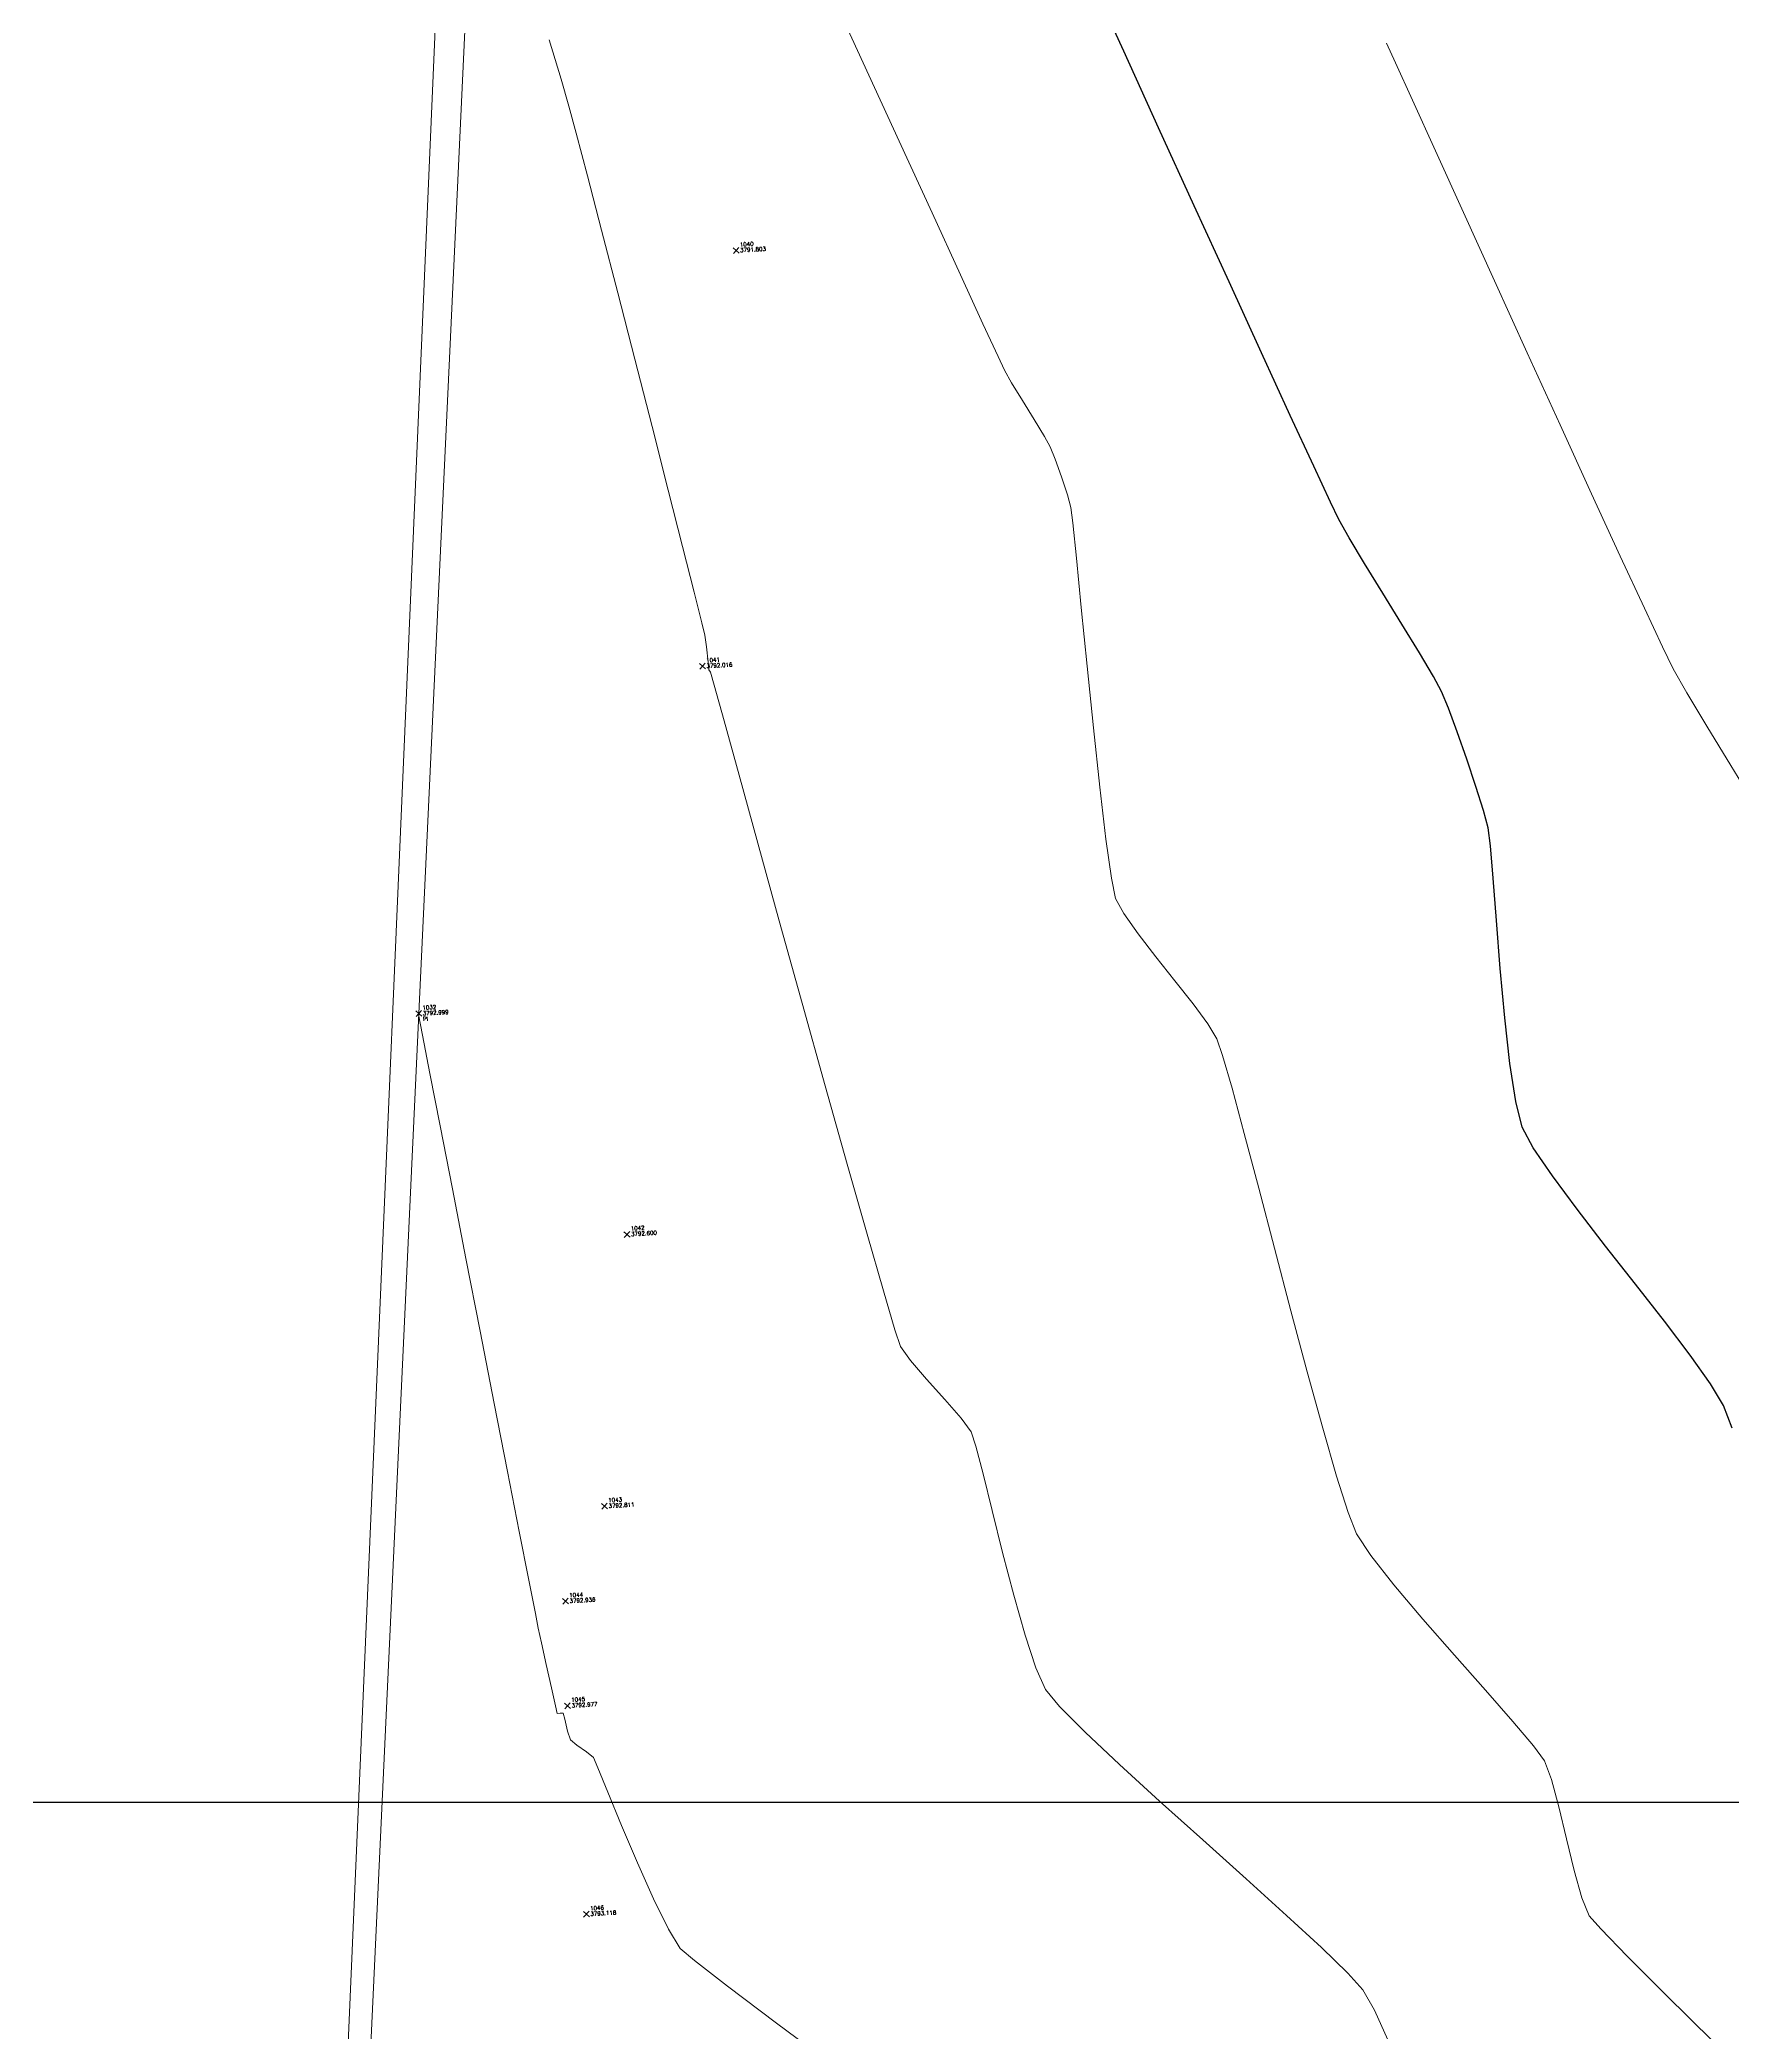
# Model space of a CAD drawing. Header units: millimetres. Extents: x 736950 to 740938, y 8500595 to 8502163.
# Drawn here: x 737210.9 to 737252.86, y 8500794.3 to 8500843.69 of the extents above; entities that cross this region are included whole.
import ezdxf

# ---------------------------------------------------------------- set-up
doc = ezdxf.new("R2010")
doc.units = ezdxf.units.MM
for name, color, linetype, lineweight in [('CONT-MJR', 80, 'Continuous', 30), ('CONT-MNR', 96, 'Continuous', 15), ('MIRADOR', 152, 'Continuous', 15), ('PISOS', 189, 'Continuous', 0), ('pista', 251, 'Continuous', 5)]:
    doc.layers.add(name, color=color, linetype=linetype, lineweight=lineweight)
doc.layers.add('Cuadricula Coordenadas', color=5, linetype='Continuous')
doc.styles.add('5mm', font='arial.ttf', dxfattribs={"height": 3})

msp = doc.modelspace()

# ---------------------------------------------------------------- linework, layer by layer
at = {"layer": 'CONT-MJR', "extrusion": (0.9099182127541505, 0.4147877120869089, 0), "elevation": 4196871.469812734}
msp.add_lwpolyline([(7429275.075082852, 3790.00000000001), (7429277.032297336, 3790.00000000001)], dxfattribs=at)
at = {"layer": 'CONT-MJR', "elevation": 3790}
for points in [[(737238.6419404306, 8500841.51511468), (737237.7761129708, 8500843.413264785)], [(737239.5248182806, 8500839.581315083), (737238.6419404306, 8500841.51511468)], [(737243.3673773976, 8500831.34719885), (737243.1110246901, 8500831.799226798)], [(737244.2026181649, 8500829.972127315), (737243.7491529507, 8500830.712043734)], [(737245.4558199239, 8500827.907468893), (737245.1096848365, 8500828.491474029)], [(737246.281859923, 8500825.861675357), (737246.044114185, 8500826.540223094)], [(737246.50907708, 8500825.179568624), (737246.281859923, 8500825.861675357)], [(737246.6953469128, 8500824.582521822), (737246.50907708, 8500825.179568624)], [(737247.2222422174, 8500819.448646162), (737247.1119046618, 8500820.66604345)], [(737248.4029933464, 8500815.529859712), (737247.9307125836, 8500816.226032589)], [(737249.7245149025, 8500813.787679663), (737249.0193782594, 8500814.699606895)], [(737251.1796336968, 8500811.92842407), (737250.4630508551, 8500812.846483545)], [(737251.8189110082, 8500811.085906759), (737251.1796336968, 8500811.92842407)], [(737252.6441393564, 8500809.83712076), (737252.325530368, 8500810.37133715)], [(737252.8609870125, 8500809.27294713), (737252.6441393564, 8500809.83712076)]]:
    msp.add_lwpolyline(points, dxfattribs=at)
at = {"layer": 'CONT-MJR', "extrusion": (0.9094815959141753, 0.4157441841967302, 0), "elevation": 4204680.396323852}
msp.add_lwpolyline([(7424852.028474804, 3790.000000000003), (7424854.10422167, 3790.000000000003)], dxfattribs=at)
at = {"layer": 'CONT-MJR', "extrusion": (0.9091971634358915, 0.4163658463420465, 0), "elevation": 4209755.35021076}
msp.add_lwpolyline([(7421973.863584107, 3790.000000000003), (7421975.799701066, 3790.000000000003)], dxfattribs=at)
at = {"layer": 'CONT-MJR', "extrusion": (0.9087577985658342, 0.41732393119228, 0), "elevation": 4217575.95445126}
msp.add_lwpolyline([(7417530.848372139, 3790), (7417532.555290095, 3790)], dxfattribs=at)
at = {"layer": 'CONT-MJR', "extrusion": (0.9080001586809555, 0.4189698221057928, 0), "elevation": 4231008.836644838}
msp.add_lwpolyline([(7409875.469282779, 3790), (7409876.85743502, 3790)], dxfattribs=at)
at = {"layer": 'CONT-MJR', "extrusion": (0.9063988527748562, 0.4224229156762503, 0), "elevation": 4259182.458090291}
msp.add_lwpolyline([(7393716.287876441, 3790.000000000003), (7393717.267703797, 3790.000000000003)], dxfattribs=at)
at = {"layer": 'CONT-MJR', "extrusion": (0.9008347325964009, 0.4341621638834628, 0), "elevation": 4354873.729540122}
msp.add_lwpolyline([(7337761.476312796, 3790.000000000003), (7337761.958300005, 3790.000000000003)], dxfattribs=at)
at = {"layer": 'CONT-MJR', "extrusion": (0.8570863558164479, 0.51517276584975, 0), "elevation": 5011278.028254032}
msp.add_lwpolyline([(6906138.115041546, 3790), (6906138.856104694, 3790)], dxfattribs=at)
at = {"layer": 'CONT-MJR', "extrusion": (0.851735123457134, 0.5239725941969302, 0), "elevation": 5082138.71525761}
msp.add_lwpolyline([(6854158.808688711, 3790), (6854159.708395482, 3790)], dxfattribs=at)
at = {"layer": 'CONT-MJR', "extrusion": (0.8537584873879578, 0.5206692282179025, 0), "elevation": 5055549.079547241}
msp.add_lwpolyline([(6873793.632158302, 3790.00000000001), (6873794.468860293, 3790.00000000001)], dxfattribs=at)
at = {"layer": 'CONT-MJR', "extrusion": (0.879681476820488, 0.4755633494487621, 0), "elevation": 4691223.364118286}
msp.add_lwpolyline([(7127413.502868374, 3790.000000000013), (7127413.929503456, 3790.000000000013)], dxfattribs=at)
at = {"layer": 'CONT-MJR', "extrusion": (0.9242393971939226, 0.3818134841445687, 0), "elevation": 3927122.0613601}
msp.add_lwpolyline([(7575308.941537153, 3790.00000000001), (7575309.38035527, 3790.00000000001)], dxfattribs=at)
at = {"layer": 'CONT-MJR', "extrusion": (0.9373934017375569, 0.3482723221545048, 0), "elevation": 3651692.176605893}
msp.add_lwpolyline([(7711856.316337763, 3790), (7711856.941870037, 3790)], dxfattribs=at)
at = {"layer": 'CONT-MJR', "extrusion": (0.9650872631212305, 0.2619285676690746, 0), "elevation": 2938116.202363526}
msp.add_lwpolyline([(8010931.121005093, 3790.000000000013), (8010931.55968869, 3790.000000000013)], dxfattribs=at)
at = {"layer": 'CONT-MJR', "extrusion": (0.9919206484744016, 0.1268598720246982, 0), "elevation": 1809703.799044263}
msp.add_lwpolyline([(8338615.526720013, 3790.000000000013), (8338615.976515755, 3790.000000000013)], dxfattribs=at)
at = {"layer": 'CONT-MJR', "extrusion": (0.9964017171808801, 0.08475622690394702, 0), "elevation": 1455091.78806443}
msp.add_lwpolyline([(8407748.274948493, 3790), (8407749.082307257, 3790)], dxfattribs=at)
at = {"layer": 'CONT-MJR', "extrusion": (0.9970442137087288, 0.07682991546229066, 0), "elevation": 1388185.296777367}
msp.add_lwpolyline([(8419052.617429603, 3790), (8419053.672973165, 3790)], dxfattribs=at)
at = {"layer": 'CONT-MJR', "extrusion": (0.9968245116903763, 0.07962972367930692, 0), "elevation": 1411823.993003887}
msp.add_lwpolyline([(8415119.625591885, 3790.000000000003), (8415120.819454452, 3790.000000000003)], dxfattribs=at)
at = {"layer": 'CONT-MJR', "extrusion": (0.9938003204953497, 0.1111796878181458, 0), "elevation": 1677794.978247525}
msp.add_lwpolyline([(8366149.035046141, 3790.00000000001), (8366150.176523977, 3790.00000000001)], dxfattribs=at)
at = {"layer": 'CONT-MJR', "extrusion": (0.9883717340535126, 0.152056947634932, 0), "elevation": 2021282.926170334}
msp.add_lwpolyline([(8289864.004405756, 3790), (8289864.956560406, 3790)], dxfattribs=at)
at = {"layer": 'CONT-MJR', "extrusion": (0.9684777089017635, 0.2491002355687182, 0), "elevation": 2831563.373999296}
msp.add_lwpolyline([(8049202.950751394, 3790.000000000006), (8049203.608941435, 3790.000000000006)], dxfattribs=at)
at = {"layer": 'CONT-MJR', "extrusion": (0.8816402195946069, 0.4719221579807134, 0), "elevation": 4661710.965515876}
msp.add_lwpolyline([(7146737.849824075, 3790), (7146738.427936771, 3790)], dxfattribs=at)
at = {"layer": 'CONT-MJR', "extrusion": (0.8029171008208206, 0.5960907055218091, 0), "elevation": 5659206.47702103}
msp.add_lwpolyline([(6385982.205116938, 3790.000000000004), (6385983.239162443, 3790.000000000004)], dxfattribs=at)
at = {"layer": 'CONT-MJR', "extrusion": (0.786714208210847, 0.6173173856284788, 0), "elevation": 5827704.976400343}
msp.add_lwpolyline([(6232592.719265963, 3790), (6232593.915629402, 3790)], dxfattribs=at)
at = {"layer": 'CONT-MJR', "extrusion": (0.8157735346412456, 0.5783714551902855, 0), "elevation": 5518057.000287322}
msp.add_lwpolyline([(6508330.423581244, 3790), (6508331.299522398, 3790)], dxfattribs=at)
at = {"layer": 'CONT-MNR'}
for points, elevation in [([(737231.3177854574, 8500843.125786377), (737230.3864464134, 8500845.161073744)], 3791), ([(737223.8262851416, 8500842.721658556), (737223.5355508792, 8500843.6926371)], 3792), ([(737244.5172503894, 8500843.121277584), (737244.293196133, 8500843.613771183)], 3789), ([(737232.2086761964, 8500841.179911638), (737231.3177854574, 8500843.125786377)], 3791), ([(737244.9347180146, 8500842.201004185), (737244.5172503894, 8500843.121277584)], 3789), ([(737224.2032015601, 8500841.379341535), (737224.0214158299, 8500842.050800942)], 3792), ([(737245.5076607126, 8500840.93762651), (737244.9347180146, 8500842.201004185)], 3789), ([(737246.1981401878, 8500839.41582009), (737245.5076607126, 8500840.93762651)], 3789), ([(737233.7279629995, 8500837.865854792), (737233.0238311907, 8500839.400813213)], 3791), ([(737234.2857841832, 8500836.652400069), (737233.7279629995, 8500837.865854792)], 3791), ([(737235.8102958867, 8500833.861028435), (737235.5583081864, 8500834.277834268)], 3791), ([(737249.3766599429, 8500832.437817495), (737248.5954163176, 8500834.146583626)], 3789), ([(737250.0857488657, 8500830.894000255), (737249.3766599429, 8500832.437817495)], 3789), ([(737227.1277909109, 8500830.002361337), (737226.8414214666, 8500831.13088739)], 3792), ([(737236.7239630308, 8500829.615010494), (737236.6026640898, 8500830.842463747)], 3791), ([(737250.6847447905, 8500829.599807432), (737250.0857488657, 8500830.894000255)], 3789), ([(737236.8680317326, 8500828.168481603), (737236.7239630308, 8500829.615010494)], 3791), ([(737251.4007044636, 8500828.098997148), (737251.1357094221, 8500828.639914554)], 3789), ([(737227.4933910974, 8500828.072086066), (737227.4736350663, 8500828.263612593)], 3792), ([(737237.0247478562, 8500826.638711369), (737236.8680317326, 8500828.168481603)], 3791), ([(737228.2381996753, 8500825.46255099), (737227.8668371073, 8500826.807032418)], 3792), ([(737237.1839890591, 8500825.161534099), (737237.0247478562, 8500826.638711369)], 3791), ([(737252.8256073948, 8500825.701245172), (737252.2306668797, 8500826.675714046)], 3789), ([(737253.4659046292, 8500824.660380203), (737252.8256073948, 8500825.701245172)], 3789), ([(737229.2378201563, 8500821.853554964), (737228.7053245035, 8500823.774150053)], 3792), ([(737237.469557344, 8500822.908295628), (737237.3356330022, 8500823.872784084)], 3791), ([(737238.1332141112, 8500821.532270247), (737237.7815788928, 8500822.030383352)], 3791), ([(737220.3886763265, 8500819.016404873), (737220.2894126192, 8500819.52485894)], 3793), ([(737240.7651124123, 8500816.576625738), (737240.4611050616, 8500817.702174019)], 3791), ([(737221.1318820765, 8500815.207925014), (737220.8276312161, 8500816.766985437)], 3793), ([(737231.8171605511, 8500812.678054776), (737231.4136823061, 8500814.083740251)], 3792), ([(737232.1036610084, 8500811.710527297), (737231.8171605511, 8500812.678054776)], 3792), ([(737242.3280522058, 8500810.668276837), (737241.9228202549, 8500812.183660055)], 3791), ([(737233.3433338827, 8500809.985146632), (737232.8897050668, 8500810.488741526)], 3792), ([(737242.7116658618, 8500809.271219105), (737242.3280522058, 8500810.668276837)], 3791), ([(737233.745189549, 8500809.522245724), (737233.3433338827, 8500809.985146632)], 3792), ([(737222.7920640905, 8500806.707214747), (737222.5005711963, 8500808.198236315)], 3793), ([(737243.3389591747, 8500807.177334841), (737243.0548914436, 8500808.078800546)], 3791), ([(737223.1901934894, 8500804.675519641), (737223.0278449089, 8500805.502658363)], 3793), ([(737245.1941357667, 8500804.53907459), (737244.4769322345, 8500805.385100508)], 3791), ([(737223.2613896712, 8500804.31675105), (737223.1901934894, 8500804.675519641)], 3793), ([(737223.3400817033, 8500803.952274889), (737223.2613896712, 8500804.31675105)], 3793), ([(737235.5960853341, 8500803.327739684), (737235.3293688678, 8500804.140857898)], 3792), ([(737223.6891422301, 8500802.385532197), (737223.5869052327, 8500802.838473218)], 3793), ([(737247.4253681933, 8500802.002996221), (737246.7454809448, 8500802.77718639)], 3791), ([(737223.7333330502, 8500802.199487375), (737223.6891422301, 8500802.385532197)], 3793), ([(737223.806465419, 8500802.202843074), (737223.7333330502, 8500802.199487375)], 3793), ([(737223.9162884529, 8500802.054498764), (737223.879815488, 8500802.206253296)], 3793), ([(737224.06308006, 8500801.547932908), (737223.9886430181, 8500801.759957127)], 3793), ([(737224.626764707, 8500801.110451754), (737224.4609876099, 8500801.24551388)], 3793), ([(737224.988281486, 8500800.25036818), (737224.7404399528, 8500800.854027608)], 3793), ([(737248.5604252634, 8500799.884192673), (737248.3780342456, 8500800.565365413)], 3791), ([(737239.736619826, 8500799.062298516), (737238.6653385733, 8500800.025459213)], 3792), ([(737225.7196984133, 8500798.498610057), (737225.3285980565, 8500799.423790114)], 3793), ([(737240.8106504853, 8500798.099572193), (737239.736619826, 8500799.062298516)], 3792), ([(737241.8159938436, 8500797.191854734), (737240.8106504853, 8500798.099572193)], 3792), ([(737226.4874854864, 8500796.849710546), (737226.1198913066, 8500797.599144652)], 3793), ([(737249.3161664654, 8500797.184001494), (737249.1329796724, 8500797.628690226)], 3791), ([(737226.7807897022, 8500796.374624386), (737226.4874854864, 8500796.849710546)], 3793), ([(737250.2547954291, 8500796.18324035), (737249.6025803573, 8500796.855892554)], 3791), ([(737251.2087964496, 8500795.228776954), (737250.2547954291, 8500796.18324035)], 3791), ([(737243.9921887021, 8500794.841653604), (737243.7055330287, 8500795.344500445)], 3792), ([(737230.7345697912, 8500793.354552528), (737229.1718192367, 8500794.517376058)], 3793)]:
    msp.add_lwpolyline(points, dxfattribs=dict(at, elevation=elevation))
at = {"layer": 'CONT-MNR', "extrusion": (0.9602060028486713, 0.2792927354826427, 0), "elevation": 3082110.36108179}
msp.add_lwpolyline([(7956658.252842733, 3792), (7956658.951502824, 3792)], dxfattribs=at)
at = {"layer": 'CONT-MNR', "extrusion": (0.9671105038403147, 0.2543565870224965, 0), "elevation": 2875222.270670463}
msp.add_lwpolyline([(8033734.063641996, 3792.000000000013), (8033735.157244867, 3792.000000000013)], dxfattribs=at)
at = {"layer": 'CONT-MNR', "extrusion": (0.909116129111284, 0.416542751455016, 0), "elevation": 4211193.466570365}
msp.add_lwpolyline([(7421161.138053853, 3791), (7421163.09500783, 3791)], dxfattribs=at)
at = {"layer": 'CONT-MNR', "extrusion": (0.9678582789629888, 0.2514962262993252, 0), "elevation": 2851458.079027289}
msp.add_lwpolyline([(8042198.113883225, 3792), (8042199.508507047, 3792)], dxfattribs=at)
at = {"layer": 'CONT-MNR', "extrusion": (0.9682701380769807, 0.2499058616927276, 0), "elevation": 2838242.278366148}
msp.add_lwpolyline([(8046870.119495137, 3792), (8046871.71817047, 3792)], dxfattribs=at)
at = {"layer": 'CONT-MNR', "extrusion": (0.9104940730672024, 0.4135221190087608, 0), "elevation": 4186543.422381095}
msp.add_lwpolyline([(7435094.431872905, 3789.000000000006), (7435096.294114172, 3789.000000000006)], dxfattribs=at)
at = {"layer": 'CONT-MNR', "extrusion": (0.910262814939527, 0.4140309260651533, 0), "elevation": 4190698.214244903}
msp.add_lwpolyline([(7432751.467024609, 3789.000000000003), (7432753.427598303, 3789.000000000003)], dxfattribs=at)
at = {"layer": 'CONT-MNR', "extrusion": (0.968539669947452, 0.2488592126847642, 0), "elevation": 2829543.591005142}
msp.add_lwpolyline([(8049931.276411453, 3792), (8049932.982163917, 3792)], dxfattribs=at)
at = {"layer": 'CONT-MNR', "extrusion": (0.9078492151643428, 0.4192967952721399, 0), "elevation": 4233671.133224709}
msp.add_lwpolyline([(7408357.012455993, 3791), (7408357.909727626, 3791)], dxfattribs=at)
at = {"layer": 'CONT-MNR', "extrusion": (0.9687402426228374, 0.2480772910264989, 0), "elevation": 2823044.470723974}
msp.add_lwpolyline([(8052211.048639373, 3792.000000000003), (8052212.76449278, 3792.000000000003)], dxfattribs=at)
at = {"layer": 'CONT-MNR', "extrusion": (0.9047041880677648, 0.4260402939777487, 0), "elevation": 4288677.885705044}
msp.add_lwpolyline([(7376649.738416952, 3791.000000000003), (7376650.112413537, 3791.000000000003)], dxfattribs=at)
at = {"layer": 'CONT-MNR', "extrusion": (0.9099329091351929, 0.4147554711788202, 0), "elevation": 4196614.231062305}
msp.add_lwpolyline([(7429410.856508816, 3789.00000000001), (7429412.822631238, 3789.00000000001)], dxfattribs=at)
at = {"layer": 'CONT-MNR', "extrusion": (0.8662902183482024, 0.4995410469563275, 0), "elevation": 4885175.579758775}
msp.add_lwpolyline([(6995911.232492294, 3791), (6995911.586458978, 3791)], dxfattribs=at)
at = {"layer": 'CONT-MNR', "extrusion": (0.853985693466626, 0.5202964879319538, 0), "elevation": 5052542.836468351}
msp.add_lwpolyline([(6876010.342645159, 3791.00000000001), (6876010.856858484, 3791.00000000001)], dxfattribs=at)
at = {"layer": 'CONT-MNR', "extrusion": (0.8518451698430478, 0.5237936679791664, 0), "elevation": 5080693.716651213}
msp.add_lwpolyline([(6855235.301958426, 3791.000000000013), (6855235.860573416, 3791.000000000013)], dxfattribs=at)
at = {"layer": 'CONT-MNR', "extrusion": (0.9689094374679117, 0.2474156462021245, 0), "elevation": 2817544.672685148}
msp.add_lwpolyline([(8054135.498793607, 3792.000000000006), (8054137.127770972, 3792.000000000006)], dxfattribs=at)
at = {"layer": 'CONT-MNR', "extrusion": (0.8739296335765349, 0.4860524617330763, 0), "elevation": 4776143.446488149}
msp.add_lwpolyline([(7070795.041010046, 3791), (7070795.34079149, 3791)], dxfattribs=at)
at = {"layer": 'CONT-MNR', "extrusion": (0.9287544439960611, 0.3706955391659945, 0), "elevation": 3835932.264770433}
msp.add_lwpolyline([(7621896.575679455, 3791), (7621896.902575963, 3791)], dxfattribs=at)
at = {"layer": 'CONT-MNR', "extrusion": (0.9423680391649769, 0.3345780607875487, 0), "elevation": 3538940.035522534}
msp.add_lwpolyline([(7764250.119529639, 3791), (7764250.586839456, 3791)], dxfattribs=at)
at = {"layer": 'CONT-MNR', "extrusion": (0.9500737904966761, 0.3120253076455145, 0), "elevation": 3352903.809729104}
msp.add_lwpolyline([(7846381.663131916, 3791.000000000003), (7846382.130405332, 3791.000000000003)], dxfattribs=at)
at = {"layer": 'CONT-MNR', "extrusion": (0.9690759027465501, 0.2467628309044118, 0), "elevation": 2812117.921777624}
msp.add_lwpolyline([(8056030.419852801, 3792.00000000001), (8056031.864976767, 3792.00000000001)], dxfattribs=at)
at = {"layer": 'CONT-MNR', "extrusion": (0.9617451104737846, 0.2739458750917194, 0), "elevation": 3037801.456961066}
msp.add_lwpolyline([(7973670.814449199, 3791.000000000003), (7973671.141256963, 3791.000000000003)], dxfattribs=at)
at = {"layer": 'CONT-MNR', "extrusion": (0.9930065419704411, 0.118059339333687, 0), "elevation": 1735683.257697523}
msp.add_lwpolyline([(8354343.849385939, 3791.000000000013), (8354344.23387391, 3791.000000000013)], dxfattribs=at)
at = {"layer": 'CONT-MNR', "extrusion": (0.9949062274696812, 0.1008047545607205, 0), "elevation": 1590405.453745855}
msp.add_lwpolyline([(8383212.589048787, 3791.000000000003), (8383213.46605939, 3791.000000000003)], dxfattribs=at)
at = {"layer": 'CONT-MNR', "extrusion": (0.9696369451548918, 0.2445489615408115, 0), "elevation": 2793711.809388934}
msp.add_lwpolyline([(8062429.919764347, 3792.000000000003), (8062430.706249718, 3792.000000000003)], dxfattribs=at)
at = {"layer": 'CONT-MNR', "extrusion": (0.9050908503720436, 0.4252182411101519, 0), "elevation": 4281986.659600272}
msp.add_lwpolyline([(7380529.591384472, 3789.000000000013), (7380530.651933119, 3789.000000000013)], dxfattribs=at)
at = {"layer": 'CONT-MNR', "extrusion": (0.9710200188174082, 0.2389981653817457, 0), "elevation": 2747545.078785774}
msp.add_lwpolyline([(8078279.079666618, 3792), (8078279.391372311, 3792)], dxfattribs=at)
at = {"layer": 'CONT-MNR', "extrusion": (0.991646349590027, 0.1289865006300044, 0), "elevation": 1827561.031743544}
msp.add_lwpolyline([(8334723.308507933, 3792), (8334723.602147331, 3792)], dxfattribs=at)
at = {"layer": 'CONT-MNR', "extrusion": (0.9942599248179788, 0.1069915973380508, 0), "elevation": 1642512.927130512}
msp.add_lwpolyline([(8373155.725264302, 3792.00000000001), (8373156.109755888, 3792.00000000001)], dxfattribs=at)
at = {"layer": 'CONT-MNR', "extrusion": (0.8104600649821447, 0.5857938912869765, 0), "elevation": 5577226.59770924}
msp.add_lwpolyline([(6457718.242032449, 3792.00000000001), (6457718.309587606, 3792.00000000001)], dxfattribs=at)
at = {"layer": 'CONT-MNR', "extrusion": (0.9640053986040983, 0.2658826648394998, 0), "elevation": 2970914.128368751}
msp.add_lwpolyline([(7998827.746789136, 3792.000000000013), (7998828.080258572, 3792.000000000013)], dxfattribs=at)
at = {"layer": 'CONT-MNR', "extrusion": (0.9639891204773898, 0.2659416770670379, 0), "elevation": 2971403.780462362}
msp.add_lwpolyline([(7998644.941754592, 3792.00000000001), (7998645.863794623, 3792.00000000001)], dxfattribs=at)
at = {"layer": 'CONT-MNR', "extrusion": (0.8711850598324505, 0.4909547754373407, 0), "elevation": 4815804.556008856}
msp.add_lwpolyline([(7043836.655101703, 3789), (7043837.340176483, 3789)], dxfattribs=at)
at = {"layer": 'CONT-MNR', "extrusion": (0.8585232939865177, 0.5127745641922377, 0), "elevation": 4991955.907484055}
msp.add_lwpolyline([(6920113.527962517, 3789), (6920114.49061105, 3789)], dxfattribs=at)
at = {"layer": 'CONT-MNR', "extrusion": (0.9637934718827996, 0.2666498519708933, 0), "elevation": 2977279.61448413}
msp.add_lwpolyline([(7996456.534008458, 3792.000000000013), (7996458.285837024, 3792.000000000013)], dxfattribs=at)
at = {"layer": 'CONT-MNR', "extrusion": (0.9931482527630678, 0.1168612340926859, 0), "elevation": 1725602.740333729}
msp.add_lwpolyline([(8356423.911440809, 3791), (8356425.209081938, 3791)], dxfattribs=at)
at = {"layer": 'CONT-MNR', "extrusion": (0.9785910339204217, 0.2058144512189567, 0), "elevation": 2471046.179359399}
msp.add_lwpolyline([(8167094.43836107, 3791.000000000013), (8167094.953788432, 3791.000000000013)], dxfattribs=at)
at = {"layer": 'CONT-MNR', "extrusion": (0.8757171479373033, 0.4828244782615679, 0), "elevation": 4750016.729050176}
msp.add_lwpolyline([(7088359.176324361, 3791), (7088359.602854407, 3791)], dxfattribs=at)
at = {"layer": 'CONT-MNR', "extrusion": (0.9634554546814068, 0.2678685999602112, 0), "elevation": 2987390.778951384}
msp.add_lwpolyline([(7992680.50181495, 3792.000000000006), (7992682.620297828, 3792.000000000006)], dxfattribs=at)
at = {"layer": 'CONT-MNR', "extrusion": (0.7925724312361487, 0.6097777802154, 0), "elevation": 5767926.70359654}
msp.add_lwpolyline([(6287964.634542058, 3791.00000000001), (6287965.356974594, 3791.00000000001)], dxfattribs=at)
at = {"layer": 'CONT-MNR', "extrusion": (0.7840194899039843, 0.6207362076201905, 0), "elevation": 5854776.774695438}
msp.add_lwpolyline([(6207177.874848764, 3791), (6207178.636208276, 3791)], dxfattribs=at)
at = {"layer": 'CONT-MNR', "extrusion": (0.7869025020907906, 0.617077347018389, 0), "elevation": 5825798.927142298}
msp.add_lwpolyline([(6234382.57265194, 3791), (6234383.298453246, 3791)], dxfattribs=at)
at = {"layer": 'CONT-MNR', "extrusion": (0.963193412606889, 0.2688093188687765, 0), "elevation": 2995194.475659723}
msp.add_lwpolyline([(7989757.275201606, 3792.000000000013), (7989759.403338379, 3792.000000000013)], dxfattribs=at)
at = {"layer": 'CONT-MNR', "extrusion": (0.803938948548076, 0.5947118352676481, 0), "elevation": 5648233.683370978}
msp.add_lwpolyline([(6395694.456450872, 3791.000000000009), (6395695.07244616, 3791.000000000009)], dxfattribs=at)
at = {"layer": 'CONT-MNR', "extrusion": (0.8508284069984929, 0.525443642881334, 0), "elevation": 5093966.074715358}
msp.add_lwpolyline([(6845360.108229187, 3791), (6845360.54214034, 3791)], dxfattribs=at)
at = {"layer": 'CONT-MNR', "extrusion": (0.9814860408515662, 0.1915336827127742, 0), "elevation": 2351764.692803788}
msp.add_lwpolyline([(8202231.696871489, 3793.000000000003), (8202232.664392803, 3793.000000000003)], dxfattribs=at)
at = {"layer": 'CONT-MNR', "extrusion": (0.9464635348426023, 0.3228107451948374, 0), "elevation": 3441926.552903389}
msp.add_lwpolyline([(7807725.672452481, 3791), (7807726.108548191, 3791)], dxfattribs=at)
at = {"layer": 'CONT-MNR', "extrusion": (0.9616209772026101, 0.2743812971102391, 0), "elevation": 3041411.280261342}
msp.add_lwpolyline([(7972279.631785665, 3791.000000000003), (7972280.476510718, 3791.000000000003)], dxfattribs=at)
at = {"layer": 'CONT-MNR', "extrusion": (0.9814877028079608, 0.1915251660663737, 0), "elevation": 2351693.519570646}
msp.add_lwpolyline([(8202250.779180277, 3793.000000000003), (8202252.103507387, 3793.000000000003)], dxfattribs=at)
at = {"layer": 'CONT-MNR', "extrusion": (0.9628164105983141, 0.2701565462515738, 0), "elevation": 3006369.072792734}
msp.add_lwpolyline([(7985557.21086772, 3792.000000000013), (7985559.232878739, 3792.000000000013)], dxfattribs=at)
at = {"layer": 'CONT-MNR', "extrusion": (0.9668007542810179, 0.2555314100490486, 0), "elevation": 2884990.574190896}
msp.add_lwpolyline([(8030206.307110876, 3791.000000000003), (8030207.706031532, 3791.000000000003)], dxfattribs=at)
at = {"layer": 'CONT-MNR', "extrusion": (0.9622289701889605, 0.2722414533628057, 0), "elevation": 3023659.404902933}
msp.add_lwpolyline([(7979024.630039609, 3792), (7979026.430149744, 3792)], dxfattribs=at)
at = {"layer": 'CONT-MNR', "extrusion": (0.9814805294337343, 0.1915619229974386, 0), "elevation": 2352000.695105342}
msp.add_lwpolyline([(8202159.353243951, 3793), (8202161.113194903, 3793)], dxfattribs=at)
at = {"layer": 'CONT-MNR', "extrusion": (0.9671955984433479, 0.2540328214066332, 0), "elevation": 2872542.4443982}
msp.add_lwpolyline([(8034666.081815796, 3791.000000000013), (8034667.625550207, 3791.000000000013)], dxfattribs=at)
at = {"layer": 'CONT-MNR', "extrusion": (0.9814730950638701, 0.1916000095661463, 0), "elevation": 2352318.98114497}
msp.add_lwpolyline([(8202066.238047263, 3793), (8202068.076816263, 3793)], dxfattribs=at)
at = {"layer": 'CONT-MNR', "extrusion": (0.9669404110563943, 0.2550024342356189, 0), "elevation": 2880596.807712946}
msp.add_lwpolyline([(8031780.342241748, 3791.00000000001), (8031781.942542031, 3791.00000000001)], dxfattribs=at)
at = {"layer": 'CONT-MNR', "extrusion": (0.9814622869320302, 0.191655366035364, 0), "elevation": 2352781.588074192}
msp.add_lwpolyline([(8201931.725232412, 3793.000000000003), (8201933.550156863, 3793.000000000003)], dxfattribs=at)
at = {"layer": 'CONT-MNR', "extrusion": (0.9487401697178973, 0.316057099846935, 0), "elevation": 3386183.60672295}
msp.add_lwpolyline([(7832053.664179238, 3792), (7832054.104388407, 3792)], dxfattribs=at)
at = {"layer": 'CONT-MNR', "extrusion": (0.8117492211010473, 0.584006166099163, 0), "elevation": 5562973.910746356}
msp.add_lwpolyline([(6469978.349839978, 3792), (6469978.770087123, 3792)], dxfattribs=at)
at = {"layer": 'CONT-MNR', "extrusion": (0.7555164502848438, 0.6551296767426961, 0), "elevation": 6126124.803403371}
msp.add_lwpolyline([(5939519.020281604, 3792.000000000011), (5939519.63311585, 3792.000000000011)], dxfattribs=at)
at = {"layer": 'CONT-MNR', "extrusion": (0.9814462711908734, 0.1917373640309342, 0), "elevation": 2353466.830285999}
msp.add_lwpolyline([(8201733.409304027, 3793.000000000011), (8201735.127721359, 3793.000000000011)], dxfattribs=at)
at = {"layer": 'CONT-MNR', "extrusion": (0.8107432524536731, 0.5854018949412786, 0), "elevation": 5574097.287251091}
msp.add_lwpolyline([(6460395.508597569, 3792), (6460395.929106034, 3792)], dxfattribs=at)
at = {"layer": 'CONT-MNR', "extrusion": (0.9483751666233625, 0.3171506634584098, 0), "elevation": 3395211.681182058}
msp.add_lwpolyline([(7828141.699277749, 3792), (7828142.074286379, 3792)], dxfattribs=at)
at = {"layer": 'CONT-MNR', "extrusion": (0.9609825298483169, 0.2766090694939859, 0), "elevation": 3059878.308626659}
msp.add_lwpolyline([(7965199.937916331, 3791.000000000003), (7965201.178749043, 3791.000000000003)], dxfattribs=at)
at = {"layer": 'CONT-MNR', "extrusion": (0.9670551338791797, 0.254567020719342, 0), "elevation": 2876971.607683151}
msp.add_lwpolyline([(8033074.618933581, 3792), (8033075.325962732, 3792)], dxfattribs=at)
at = {"layer": 'CONT-MNR', "extrusion": (0.9704679249603642, 0.2412301942608448, 0), "elevation": 2766113.831347762}
msp.add_lwpolyline([(8071917.528120351, 3792), (8071918.466931906, 3792)], dxfattribs=at)
at = {"layer": 'CONT-MNR', "extrusion": (0.9703710206213623, 0.2416197060222035, 0), "elevation": 2769353.554521692}
msp.add_lwpolyline([(8070805.532114873, 3792.000000000013), (8070806.601499525, 3792.000000000013)], dxfattribs=at)
at = {"layer": 'CONT-MNR', "extrusion": (0.9306277485575777, 0.3659672029221391, 0), "elevation": 3797115.733944327}
msp.add_lwpolyline([(7641279.598458565, 3791), (7641280.161733357, 3791)], dxfattribs=at)
at = {"layer": 'CONT-MNR', "extrusion": (0.9813762635148094, 0.19209536540404, 0), "elevation": 2356458.519705346}
msp.add_lwpolyline([(8200871.614146859, 3793.000000000011), (8200872.841562307, 3793.000000000011)], dxfattribs=at)
at = {"layer": 'CONT-MNR', "extrusion": (0.8344535591495293, 0.5510782681458986, 0), "elevation": 5299805.308421254}
msp.add_lwpolyline([(6687248.824502159, 3791), (6687249.471316021, 3791)], dxfattribs=at)
at = {"layer": 'CONT-MNR', "extrusion": (0.9679994544873352, 0.2509522984796549, 0), "elevation": 2846939.713256611}
msp.add_lwpolyline([(8043763.897597067, 3792.000000000013), (8043764.996333513, 3792.000000000013)], dxfattribs=at)
at = {"layer": 'CONT-MNR', "extrusion": (0.7846652821588569, 0.6199196681623852, 0), "elevation": 5848306.598956622}
msp.add_lwpolyline([(6213254.504583044, 3791.000000000013), (6213255.432748299, 3791.000000000013)], dxfattribs=at)
at = {"layer": 'CONT-MNR', "extrusion": (0.9625413773730449, 0.2711348314857424, 0), "elevation": 3014483.607603592}
msp.add_lwpolyline([(7982485.549726092, 3792.00000000001), (7982486.576919053, 3792.00000000001)], dxfattribs=at)
at = {"layer": 'CONT-MNR', "extrusion": (0.7523303572228567, 0.658786030210818, 0), "elevation": 6154863.216160048}
msp.add_lwpolyline([(5909725.293959096, 3791), (5909726.480826963, 3791)], dxfattribs=at)
at = {"layer": 'CONT-MNR', "extrusion": (0.9765638381991527, 0.2152279487467632, 0), "elevation": 2549556.251946691}
msp.add_lwpolyline([(8142906.112990382, 3793.000000000013), (8142906.668158077, 3793.000000000013)], dxfattribs=at)
at = {"layer": 'CONT-MNR', "extrusion": (0.9760771185982866, 0.217424604285868, 0), "elevation": 2567870.767736375}
msp.add_lwpolyline([(8137148.593695996, 3793), (8137149.179351542, 3793)], dxfattribs=at)
at = {"layer": 'CONT-MNR', "extrusion": (0.7486767964025816, 0.6629351812420032, 0), "elevation": 6187440.761361497}
msp.add_lwpolyline([(5875606.985238589, 3791.000000000013), (5875608.145914976, 3791.000000000013)], dxfattribs=at)
at = {"layer": 'CONT-MNR', "extrusion": (0.9126810645771245, 0.4086725759851848, 0), "elevation": 4146906.162570122}
msp.add_lwpolyline([(7457233.672622604, 3792), (7457234.260762051, 3792)], dxfattribs=at)
at = {"layer": 'CONT-MNR', "extrusion": (0.7712693256330247, 0.636508937358761, 0), "elevation": 5979444.337572728}
msp.add_lwpolyline([(6087150.693624521, 3792.000000000006), (6087151.23708357, 3792.000000000006)], dxfattribs=at)
at = {"layer": 'CONT-MNR', "extrusion": (0.04644224974559175, -0.9989209765735068, 0), "elevation": -8457391.305983966}
msp.add_lwpolyline([(1131224.77707929, 3793.000000000011), (1131224.703649989, 3793.000000000011)], dxfattribs=at)
at = {"layer": 'CONT-MNR', "extrusion": (0.971128016348937, 0.2385589567846463, 0), "elevation": 2743881.269384205}
msp.add_lwpolyline([(8079495.364875428, 3793.000000000009), (8079495.668173894, 3793.000000000009)], dxfattribs=at)
at = {"layer": 'CONT-MNR', "extrusion": (0.7085535666511176, 0.7056570294314232, 0), "elevation": 6521022.275944117}
msp.add_lwpolyline([(5503037.046466283, 3792), (5503037.945504705, 3792)], dxfattribs=at)
at = {"layer": 'CONT-MNR', "extrusion": (0.7644705148918287, 0.6446586940862755, 0), "elevation": 6043719.836811434}
msp.add_lwpolyline([(6023338.72569668, 3791), (6023339.52176768, 3791)], dxfattribs=at)
at = {"layer": 'CONT-MNR', "extrusion": (0.6488276281450024, 0.7609354170727832, 0), "elevation": 6946892.311588949}
msp.add_lwpolyline([(4954574.798481514, 3793), (4954575.005760758, 3793)], dxfattribs=at)
at = {"layer": 'CONT-MNR', "extrusion": (0.6848745715647018, 0.7286609782498761, 0), "elevation": 6699117.257005095}
msp.add_lwpolyline([(5284786.077413749, 3792.000000000013), (5284787.245957609, 3792.000000000013)], dxfattribs=at)
at = {"layer": 'CONT-MNR', "extrusion": (0.5730123163146341, 0.8195467560497924, 0), "elevation": 7389242.780619262}
msp.add_lwpolyline([(4266873.896739286, 3793.000000000013), (4266874.189805464, 3793.000000000013)], dxfattribs=at)
at = {"layer": 'CONT-MNR', "extrusion": (0.9141962305542196, 0.4052718248786317, 0), "elevation": 4119103.153823121}
msp.add_lwpolyline([(7472623.681540362, 3793.00000000001), (7472623.962031723, 3793.00000000001)], dxfattribs=at)
at = {"layer": 'CONT-MNR', "extrusion": (0.6737151777538333, 0.7389911090562058, 0), "elevation": 6778704.517144707}
msp.add_lwpolyline([(5182305.181264383, 3792.000000000013), (5182306.530529782, 3792.000000000013)], dxfattribs=at)
at = {"layer": 'CONT-MNR', "extrusion": (0.8100372736816451, 0.5863783891365775, 0), "elevation": 5581884.538212377}
msp.add_lwpolyline([(6453659.267653946, 3791.000000000003), (6453659.727039449, 3791.000000000003)], dxfattribs=at)
at = {"layer": 'CONT-MNR', "extrusion": (0.9371718631458646, 0.3488680250864343, 0), "elevation": 3656585.9409363}
msp.add_lwpolyline([(7709508.718431949, 3791.000000000013), (7709509.206003793, 3791.000000000013)], dxfattribs=at)
at = {"layer": 'CONT-MNR', "extrusion": (0.9246934993849387, 0.3807124008950016, 0), "elevation": 3918067.227094529}
msp.add_lwpolyline([(7579963.141902778, 3793.000000000003), (7579964.035796881, 3793.000000000003)], dxfattribs=at)
at = {"layer": 'CONT-MNR', "extrusion": (0.9724567126524213, 0.2330835515802142, 0), "elevation": 2698338.939759185}
msp.add_lwpolyline([(8094818.582937991, 3791.000000000013), (8094819.397436775, 3791.000000000013)], dxfattribs=at)
at = {"layer": 'CONT-MNR', "extrusion": (0.971555734701169, 0.2368110098143069, 0), "elevation": 2729361.06846292}
msp.add_lwpolyline([(8084410.673730768, 3791), (8084411.486463177, 3791)], dxfattribs=at)
at = {"layer": 'CONT-MNR', "extrusion": (0.9136491860541311, 0.4065035852518692, 0), "elevation": 4129170.745929322}
msp.add_lwpolyline([(7467061.746392291, 3793), (7467062.730867968, 3793)], dxfattribs=at)
at = {"layer": 'CONT-MNR', "extrusion": (0.962378157795019, 0.271713601792523, 0), "elevation": 3019294.804233715}
msp.add_lwpolyline([(7980661.344346851, 3791.00000000001), (7980662.044511124, 3791.00000000001)], dxfattribs=at)
at = {"layer": 'CONT-MNR', "extrusion": (0.6780370004807258, 0.7350277722502058, 0), "elevation": 6748199.251825224}
msp.add_lwpolyline([(5221960.642915806, 3792), (5221961.820040513, 3792)], dxfattribs=at)
at = {"layer": 'CONT-MNR', "extrusion": (0.7533515472670926, 0.6576180093567067, 0), "elevation": 6145685.235143774}
msp.add_lwpolyline([(5919259.848341973, 3791.000000000003), (5919260.283874284, 3791.000000000003)], dxfattribs=at)
at = {"layer": 'CONT-MNR', "extrusion": (0.6511985066010196, 0.7589074416558331, 0), "elevation": 6931398.607379905}
msp.add_lwpolyline([(4976218.549244761, 3793), (4976219.013945485, 3793)], dxfattribs=at)
at = {"layer": 'CONT-MNR', "extrusion": (0.6128046641748643, 0.7902344231717142, 0), "elevation": 7169397.906403967}
msp.add_lwpolyline([(4626744.189071406, 3793.00000000001), (4626745.223576323, 3793.00000000001)], dxfattribs=at)
at = {"layer": 'CONT-MNR', "extrusion": (0.6962168441787088, 0.7178315302923379, 0), "elevation": 6615420.456916172}
msp.add_lwpolyline([(5389180.685588109, 3792.000000000003), (5389181.596189838, 3792.000000000003)], dxfattribs=at)
at = {"layer": 'CONT-MNR', "extrusion": (0.7460200380097506, 0.6659234962726052, 0), "elevation": 6210877.934131825}
msp.add_lwpolyline([(5850815.760023808, 3792.000000000003), (5850816.316636106, 3792.000000000003)], dxfattribs=at)
at = {"layer": 'CONT-MNR', "extrusion": (0.6021069610669137, 0.7984154353685593, 0), "elevation": 7231056.371823429}
msp.add_lwpolyline([(4529772.403327123, 3793), (4529773.932434965, 3793)], dxfattribs=at)
at = {"layer": 'CONT-MNR', "extrusion": (0.7016363492799988, 0.7125352155290541, 0), "elevation": 6574398.207147153}
msp.add_lwpolyline([(5439147.808757644, 3791), (5439149.481337063, 3791)], dxfattribs=at)
at = {"layer": 'CONT-MNR', "extrusion": (0.9097866401921815, 0.4150762211062229, 0), "elevation": 4199212.533928086}
msp.add_lwpolyline([(7427896.317862241, 3792.00000000001), (7427897.127640114, 3792.00000000001)], dxfattribs=at)
at = {"layer": 'Cuadricula Coordenadas', "color": 8}
msp.add_line((736950.2264744169, 8500800), (738552.8979275209, 8500800), dxfattribs=at)
at = {"layer": 'MIRADOR', "linetype": 'Continuous', "extrusion": (0.665787337252013, 0.7461415559763941, 0)}
for points, elevation in [([(5109673.939916061, 0), (5109674.139885863, 0)], 6833666.020406205), ([(5109667.698284518, 0), (5109667.898254317, 0)], 6833657.774834016), ([(5109667.213209285, 0), (5109667.413179085, 0)], 6833646.664772272), ([(5109659.715756085, 0), (5109659.915725884, 0)], 6833646.019183766), ([(5109655.644942354, 0), (5109655.844912154, 0)], 6833640.620423485), ([(5109654.797828437, 0), (5109654.99779823, 0)], 6833638.219088854), ([(5109653.035718342, 0), (5109653.235688135, 0)], 6833636.318385823), ([(5109649.246333105, 0), (5109649.446302902, 0)], 6833632.772245309)]:
    msp.add_lwpolyline(points, dxfattribs=dict(at, elevation=elevation))
at = {"layer": 'MIRADOR', "linetype": 'Continuous', "extrusion": (0.7461415586651008, -0.6657873342388049, 0)}
for points, elevation in [([(6833666.141025942, 0), (6833665.941056143, 0)], -5109674.012303977), ([(6833657.895453729, 0), (6833657.695483929, 0)], -5109667.770672467), ([(6833646.78539198, 0), (6833646.585422182, 0)], -5109667.285597279), ([(6833646.139803448, 0), (6833645.939833649, 0)], -5109659.788144081), ([(6833640.741043149, 0), (6833640.54107335, 0)], -5109655.717330371), ([(6833638.339708515, 0), (6833638.139738716, 0)], -5109654.870216463), ([(6833636.439005476, 0), (6833636.239035677, 0)], -5109653.108106374), ([(6833632.892864951, 0), (6833632.692895148, 0)], -5109649.318721154)]:
    msp.add_lwpolyline(points, dxfattribs=dict(at, elevation=elevation))
at = {"layer": 'PISOS', "ltscale": 0.3}
msp.add_lwpolyline([(737214.7498060821, 8500706.253620056), (737221.0609124287, 8500852.134181647), (737219.4122262171, 8500859.285357686), (737215.6955489969, 8500869.633621905), (737210.0834857405, 8500879.320374547), (737202.9634722369, 8500887.829569062), (737192.8483419776, 8500899.013905713), (737145.884110975, 8501012.285735743), (737095.6927907267, 8501071.970015803), (737034.6334421033, 8501124.193764228), (737030.4852087579, 8501190.10325736), (737083.2861538606, 8501246.931788571), (737164.3769245018, 8501259.200070456), (737230.4740062662, 8501299.844302248), (737245.6830537888, 8501398.420751026)], dxfattribs=at)
at = {"layer": 'pista'}
for p, q in [((737220.2970713974, 8500819.550141277), (737221.4555045835, 8500844.267893957)), ((737219.1127130042, 8500793.985547477), (737220.2970713974, 8500819.550141277))]:
    msp.add_line(p, q, dxfattribs=at)

# ---------------------------------------------------------------- texts
at = {"layer": 'MIRADOR', "color": 1, "char_height": 0.1, "attachment_point": 1, "rotation": 3.2572437629721005, "style": '5mm'}
for s, insert, width in [('\\Ftxt.shx;\\W1.0000000000;\\T1.0000000000;\\o\\l3791.803', (737228.2617294121, 8500838.526341416), 0.7833333333333334), ('\\Ftxt.shx;\\W1.0000000000;\\T1.0000000000;\\o\\l3792.016', (737227.4290725342, 8500828.218378108), 0.7833333333333333), ('\\Ftxt.shx;\\W1.0000000000;\\T1.0000000000;\\o\\l3792.999', (737220.3940688963, 8500819.605742402), 0.8333333333333334), ('\\Ftxt.shx;\\W1.0000000000;\\T1.0000000000;\\o\\l3792.600', (737225.5584056416, 8500814.132332591), 0.8000000000000002), ('\\Ftxt.shx;\\W1.0000000000;\\T1.0000000000;\\o\\l3792.811', (737225.0013827007, 8500807.393796958), 0.7666666666666666), ('\\Ftxt.shx;\\W1.0000000000;\\T1.0000000000;\\o\\l3792.936', (737224.0346714094, 8500805.03806368), 0.8333333333333334), ('\\Ftxt.shx;\\W1.0000000000;\\T1.0000000000;\\o\\l3792.977', (737224.083990968, 8500802.446679577), 0.8333333333333334), ('\\Ftxt.shx;\\W1.0000000000;\\T1.0000000000;\\o\\l3793.118', (737224.550433313, 8500797.277832069), 0.7666666666666666)]:
    msp.add_mtext(s, dxfattribs=dict(at, insert=insert, width=width))
at = {"layer": 'MIRADOR', "color": 2, "char_height": 0.1, "attachment_point": 1, "rotation": 3.2572437629721005, "style": '5mm'}
for s, insert, width in [('\\Ftxt.shx;\\W1.0000000000;\\T1.0000000000;\\o\\l1040', (737228.2537747506, 8500838.666115243), 0.4333333333333333), ('\\Ftxt.shx;\\W1.0000000000;\\T1.0000000000;\\o\\l1041', (737227.4211178727, 8500828.358151937), 0.4166666666666667), ('\\Ftxt.shx;\\W1.0000000000;\\T1.0000000000;\\o\\l1032', (737220.3861142348, 8500819.745516231), 0.45), ('\\Ftxt.shx;\\W1.0000000000;\\T1.0000000000;\\o\\l1042', (737225.5504509801, 8500814.27210642), 0.45), ('\\Ftxt.shx;\\W1.0000000000;\\T1.0000000000;\\o\\l1043', (737224.9934280392, 8500807.533570787), 0.45), ('\\Ftxt.shx;\\W1.0000000000;\\T1.0000000000;\\o\\l1044', (737224.0267167479, 8500805.17783751), 0.45), ('\\Ftxt.shx;\\W1.0000000000;\\T1.0000000000;\\o\\l1045', (737224.0760363064, 8500802.586453404), 0.45), ('\\Ftxt.shx;\\W1.0000000000;\\T1.0000000000;\\o\\l1046', (737224.5424786515, 8500797.417605897), 0.45)]:
    msp.add_mtext(s, dxfattribs=dict(at, insert=insert, width=width))
at = {"layer": 'MIRADOR', "color": 3, "insert": (737220.4020235578, 8500819.465968573), "char_height": 0.1, "width": 0.2666666666666667, "attachment_point": 1, "rotation": 3.2572437629721005, "style": '5mm'}
msp.add_mtext('\\Ftxt.shx;\\W1.0000000000;\\T1.0000000000;\\o\\lPI', dxfattribs=at)

doc.saveas('drawing.dxf')
